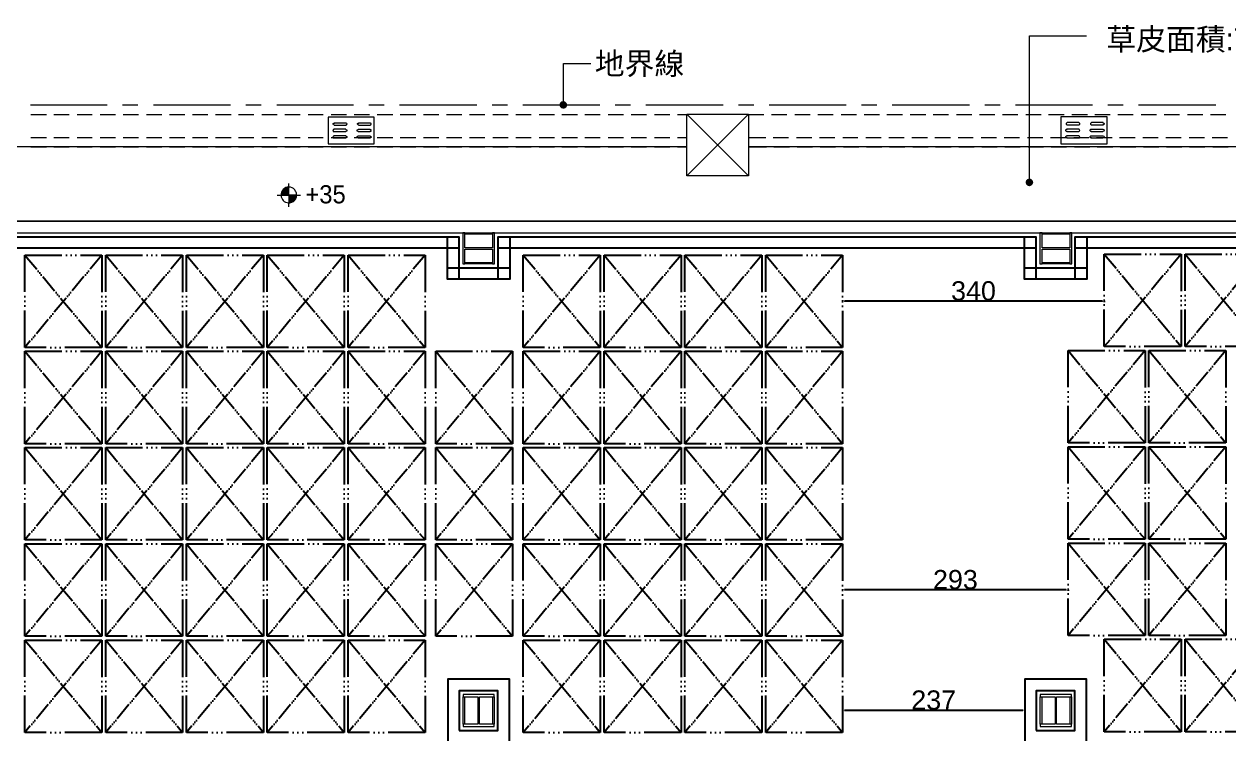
# Model space of a CAD drawing. Header units: millimetres. Extents: x -15161 to 10473752, y -72817 to 33960.
# Drawn here: x 10478 to 12044, y 2881 to 3803 of the extents above; entities that cross this region are included whole.
import ezdxf

# ---------------------------------------------------------------- set-up
doc = ezdxf.new("R2010")
doc.units = ezdxf.units.MM
doc.linetypes.add('ACAD_ISO06W100', pattern=[36, 24, -3, 0, -3, 0, -3, 0, -3])
for name, color, linetype in [('PDF_單色填滿', 7, 'Continuous'), ('PDF_幾何圖形', 7, 'Continuous'), ('PDF_文字', 7, 'Continuous'), ('棧板', 4, 'Continuous')]:
    doc.layers.add(name, color=color, linetype=linetype)
doc.styles.add('PDF PMingLiU', font='PMingLiU.ttf')
doc.styles.get("Standard").update_dxf_attribs({"font": 'arial.ttf'})
doc.dimstyles.new('ISO-25', dxfattribs={"dimtxt": 25, "dimasz": 2.5, "dimexe": 1.25, "dimexo": 0.625, "dimtad": 1, "dimdec": 0, "dimtxsty": 'Standard', "dimcen": 2.5, "dimadec": 0, "dimazin": 0, "dimtfac": 1, "dimtdec": 0, "dimtmove": 0, "dimatfit": 3, "dimfxl": 1, "dimarcsym": 0})

# ---------------------------------------------------------------- blocks, each defined once
blk = doc.blocks.new('拆除後的建築底圖1131126')
at = {"layer": 'PDF_單色填滿', "lineweight": 0}
for points in [[(11174.2, 3700.4), (11173.8, 3697.8), (11178.9, 3697.8)], [(11173.8, 3697.8), (11174.2, 3695.7), (11178.9, 3697.8)], [(11176.3, 3702.5), (11174.2, 3700.4), (11178.9, 3697.8)], [(11174.2, 3695.7), (11176.3, 3693.6), (11178.9, 3697.8)], [(11178.9, 3702.9), (11176.3, 3702.5), (11178.9, 3697.8)], [(11176.3, 3693.6), (11178.9, 3693.2), (11178.9, 3697.8)], [(11181, 3702.5), (11178.9, 3702.9), (11178.9, 3697.8)], [(11183.1, 3700.4), (11181, 3702.5), (11178.9, 3697.8)], [(11183.5, 3697.8), (11183.1, 3700.4), (11178.9, 3697.8)], [(11178.9, 3693.2), (11181, 3693.6), (11178.9, 3697.8)], [(11181, 3693.6), (11183.1, 3695.3), (11178.9, 3697.8)], [(11183.1, 3695.3), (11183.5, 3697.8), (11178.9, 3697.8)]]:
    blk.add_solid(points, dxfattribs=at)
at = {"layer": 'PDF_單色填滿', "lineweight": 9}
for points in [[(11781.8, 3601.7), (11780.1, 3600), (11784.3, 3597.5)], [(11784.3, 3602.6), (11781.8, 3601.7), (11784.3, 3597.5)], [(11786.9, 3601.7), (11784.3, 3602.6), (11784.3, 3597.5)], [(11788.6, 3600), (11786.9, 3601.7), (11784.3, 3597.5)], [(11780.1, 3600), (11779.3, 3597.5), (11784.3, 3597.5)], [(11779.3, 3597.5), (11780.1, 3594.9), (11784.3, 3597.5)], [(11780.1, 3594.9), (11781.8, 3593.3), (11784.3, 3597.5)], [(11781.8, 3593.3), (11784.3, 3592.4), (11784.3, 3597.5)], [(11789.4, 3597.5), (11788.6, 3600), (11784.3, 3597.5)], [(11784.3, 3592.4), (11786.9, 3593.3), (11784.3, 3597.5)], [(11786.9, 3593.3), (11788.6, 3594.9), (11784.3, 3597.5)], [(11788.6, 3594.9), (11789.4, 3597.5), (11784.3, 3597.5)]]:
    blk.add_solid(points, dxfattribs=at)
at = {"layer": 'PDF_幾何圖形', "lineweight": 9}
blk.add_lwpolyline([(11784.3, 3597.5), (11784.3, 3787.6), (11858.4, 3787.6)], dxfattribs=at)
at = {"layer": 'PDF_幾何圖形', "lineweight": 0}
for points in [[(11178.9, 3697.8), (11178.9, 3752), (11214.4, 3752)], [(10586.1, 3697.8), (10486.2, 3697.8)], [(10625.9, 3697.8), (10606, 3697.8)], [(10746.1, 3697.8), (10646.2, 3697.8)], [(10785.9, 3697.8), (10766, 3697.8)], [(10906.2, 3697.8), (10806.3, 3697.8)], [(10946, 3697.8), (10926.1, 3697.8)], [(11066.2, 3697.8), (10965.9, 3697.8)], [(11106, 3697.8), (11086.1, 3697.8)], [(11226.3, 3697.8), (11125.9, 3697.8)], [(11266.1, 3697.8), (11246.2, 3697.8)], [(11386.3, 3697.8), (11286, 3697.8)], [(11426.1, 3697.8), (11406.2, 3697.8)], [(11546.4, 3697.8), (11446, 3697.8)], [(11586.2, 3697.8), (11566.3, 3697.8)], [(11706.4, 3697.8), (11606.1, 3697.8)], [(11746.2, 3697.8), (11726.3, 3697.8)], [(11866.5, 3697.8), (11766.1, 3697.8)], [(11906.3, 3697.8), (11886.4, 3697.8)], [(12026.5, 3697.8), (11926.2, 3697.8)], [(10486.6, 3685.6), (10506.9, 3685.6)], [(10516.7, 3685.6), (10536.6, 3685.6)], [(10546.7, 3685.6), (10566.6, 3685.6)], [(10576.8, 3685.6), (10596.7, 3685.6)], [(10606.8, 3685.6), (10626.7, 3685.6)], [(10636.9, 3685.6), (10656.8, 3685.6)], [(10667, 3685.6), (10686.9, 3685.6)], [(10696.6, 3685.6), (10716.9, 3685.6)], [(10726.7, 3685.6), (10747, 3685.6)], [(10756.7, 3685.6), (10776.6, 3685.6)], [(10786.8, 3685.6), (10806.7, 3685.6)], [(10816.9, 3685.6), (10836.8, 3685.6)], [(10846.9, 3685.6), (10866.8, 3685.6)], [(10877, 3685.6), (10896.9, 3685.6)], [(10907, 3685.6), (10926.9, 3685.6)], [(10936.7, 3685.6), (10957, 3685.6)], [(10966.7, 3685.6), (10987.1, 3685.6)], [(10996.8, 3685.6), (11016.7, 3685.6)], [(11026.9, 3685.6), (11046.8, 3685.6)], [(11056.9, 3685.6), (11076.8, 3685.6)], [(11087, 3685.6), (11106.9, 3685.6)], [(11117, 3685.6), (11136.9, 3685.6)], [(11147.1, 3685.6), (11167, 3685.6)], [(11176.7, 3685.6), (11197.1, 3685.6)], [(11206.8, 3685.6), (11226.7, 3685.6)], [(11236.9, 3685.6), (11256.8, 3685.6)], [(11266.9, 3685.6), (11286.8, 3685.6)], [(11297, 3685.6), (11316.9, 3685.6)], [(11327.1, 3685.6), (11339.3, 3685.6)], [(11339.3, 3686), (11419.4, 3606)], [(11419.4, 3686), (11339.3, 3606)], [(11419.4, 3685.6), (11439.3, 3685.6)], [(11449.4, 3685.6), (11469.3, 3685.6)], [(11479.5, 3685.6), (11499.4, 3685.6)], [(11509.5, 3685.6), (11529.4, 3685.6)], [(11539.6, 3685.6), (11559.5, 3685.6)], [(11569.7, 3685.6), (11589.6, 3685.6)], [(11599.3, 3685.6), (11619.6, 3685.6)], [(11629.4, 3685.6), (11649.7, 3685.6)], [(11659.4, 3685.6), (11679.3, 3685.6)], [(11689.5, 3685.6), (11709.4, 3685.6)], [(11719.6, 3685.6), (11739.5, 3685.6)], [(11749.6, 3685.6), (11769.5, 3685.6)], [(11779.7, 3685.6), (11799.6, 3685.6)], [(11809.3, 3685.6), (11829.6, 3685.6)], [(11839.4, 3685.6), (11859.7, 3685.6)], [(11869.4, 3685.6), (11889.3, 3685.6)], [(11899.5, 3685.6), (11919.4, 3685.6)], [(11929.6, 3685.6), (11949.5, 3685.6)], [(11959.6, 3685.6), (11979.5, 3685.6)], [(11989.7, 3685.6), (12009.6, 3685.6)], [(12019.7, 3685.6), (12039.6, 3685.6)], [(10896, 3666.5), (10880.8, 3666.5), (10880.4, 3666.1), (10879.5, 3666.1), (10879.5, 3665.2), (10879.1, 3664.8), (10879.5, 3664.4), (10879.5, 3663.5), (10880.8, 3663.5), (10896, 3663.5)], [(10881.2, 3671.6), (10880.4, 3672), (10879.9, 3672), (10879.5, 3672.9), (10879.5, 3673.7), (10880.4, 3674.5), (10881.2, 3674.5)], [(10880.8, 3671.6), (10896, 3671.6), (10896.5, 3672), (10897.3, 3672), (10897.3, 3672.9), (10897.7, 3673.3), (10897.3, 3673.7), (10897.3, 3674.1), (10896.5, 3674.5), (10896, 3674.5), (10880.8, 3674.5)], [(10895.6, 3666.5), (10896.5, 3666.1), (10896.9, 3666.1), (10897.3, 3665.2), (10897.3, 3664.4), (10896.9, 3663.5), (10895.6, 3663.5)], [(10912.5, 3663.5), (10911.3, 3663.5), (10910.9, 3664.4), (10910.9, 3665.2), (10911.3, 3666.1), (10911.7, 3666.1), (10912.5, 3666.5)], [(10913, 3671.6), (10912.1, 3672), (10911.7, 3672), (10911.3, 3672.9), (10911.3, 3673.7), (10912.1, 3674.5), (10913, 3674.5)], [(10912.1, 3666.5), (10927.8, 3666.5)], [(10912.5, 3671.6), (10927.8, 3671.6), (10928.2, 3672), (10928.6, 3672), (10929.1, 3672.9), (10929.1, 3673.7), (10928.2, 3674.5), (10927.8, 3674.5), (10912.5, 3674.5)], [(10927.4, 3666.5), (10927.8, 3666.1), (10928.6, 3666.1), (10928.6, 3665.2), (10929.1, 3664.8), (10928.6, 3664.4), (10928.6, 3663.5), (10927.4, 3663.5)], [(11833.4, 3663.5), (11832.6, 3663.5), (11832.2, 3664), (11831.8, 3664.4), (11831.8, 3665.7), (11832.2, 3666.1), (11832.6, 3666.5), (11833.4, 3666.5)], [(11833, 3663.5), (11848.3, 3663.5), (11848.7, 3663.5), (11849.5, 3664), (11849.5, 3664.4), (11850, 3664.8), (11849.5, 3665.7), (11849.5, 3666.1), (11848.7, 3666.5), (11848.3, 3666.5), (11833, 3666.5)], [(11865.2, 3663.5), (11864.4, 3663.5), (11863.9, 3664), (11863.5, 3664.4), (11863.5, 3665.7), (11863.9, 3666.1), (11864.4, 3666.5), (11865.2, 3666.5)], [(11880.4, 3675), (11865.2, 3675), (11864.8, 3674.5), (11864.4, 3674.5), (11863.9, 3674.1), (11863.9, 3672.9), (11864.8, 3672), (11865.2, 3672), (11880.4, 3672)], [(11864.8, 3666.5), (11880, 3666.5)], [(11880, 3675), (11880.9, 3674.5), (11881.3, 3674.5), (11881.7, 3674.1), (11881.7, 3672.9), (11880.9, 3672), (11880, 3672)], [(10486.6, 3655.9), (10506.9, 3655.9)], [(10516.7, 3655.9), (10536.6, 3655.9)], [(10546.7, 3655.9), (10566.6, 3655.9)], [(10576.8, 3655.9), (10596.7, 3655.9)], [(10606.8, 3655.9), (10626.7, 3655.9)], [(10636.9, 3655.9), (10656.8, 3655.9)], [(10667, 3655.9), (10686.9, 3655.9)], [(10696.6, 3655.9), (10716.9, 3655.9)], [(10726.7, 3655.9), (10747, 3655.9)], [(10756.7, 3655.9), (10776.6, 3655.9)], [(10786.8, 3655.9), (10806.7, 3655.9)], [(10816.9, 3655.9), (10836.8, 3655.9)], [(10846.9, 3655.9), (10866.8, 3655.9)], [(10877, 3655.9), (10896.9, 3655.9)], [(10896, 3658), (10880.8, 3658), (10880.4, 3657.6), (10879.5, 3657.6), (10879.5, 3657.2), (10879.1, 3656.3), (10879.5, 3655.9), (10879.5, 3655.5), (10880.4, 3655.1), (10880.8, 3655.1), (10896, 3655.1)], [(10895.6, 3658), (10896.5, 3657.6), (10896.9, 3657.6), (10897.3, 3657.2), (10897.3, 3655.9), (10896.5, 3655.1), (10895.6, 3655.1)], [(10907, 3655.9), (10926.9, 3655.9)], [(10912.5, 3655.1), (10911.7, 3655.1), (10910.9, 3655.9), (10910.9, 3657.2), (10911.3, 3657.6), (10911.7, 3657.6), (10912.5, 3658)], [(10912.1, 3663.5), (10927.8, 3663.5)], [(10912.1, 3658), (10927.8, 3658)], [(10912.1, 3655.1), (10927.8, 3655.1)], [(10927.4, 3658), (10927.8, 3657.6), (10928.6, 3657.6), (10928.6, 3657.2), (10929.1, 3656.3), (10928.6, 3655.9), (10928.6, 3655.5), (10927.8, 3655.1), (10927.4, 3655.1)], [(10936.7, 3655.9), (10957, 3655.9)], [(10966.7, 3655.9), (10987.1, 3655.9)], [(10996.8, 3655.9), (11016.7, 3655.9)], [(11026.9, 3655.9), (11046.8, 3655.9)], [(11056.9, 3655.9), (11076.8, 3655.9)], [(11087, 3655.9), (11106.9, 3655.9)], [(11117, 3655.9), (11136.9, 3655.9)], [(11147.1, 3655.9), (11167, 3655.9)], [(11176.7, 3655.9), (11197.1, 3655.9)], [(11206.8, 3655.9), (11226.7, 3655.9)], [(11236.9, 3655.9), (11256.8, 3655.9)], [(11266.9, 3655.9), (11286.8, 3655.9)], [(11297, 3655.9), (11316.9, 3655.9)], [(11327.1, 3655.9), (11339.3, 3655.9)], [(11419.4, 3655.9), (11441.8, 3655.9)], [(11451.5, 3655.9), (11471.4, 3655.9)], [(11481.6, 3655.9), (11501.5, 3655.9)], [(11511.7, 3655.9), (11531.6, 3655.9)], [(11541.7, 3655.9), (11561.6, 3655.9)], [(11571.8, 3655.9), (11591.7, 3655.9)], [(11601.8, 3655.9), (11621.7, 3655.9)], [(11631.5, 3655.9), (11651.8, 3655.9)], [(11661.5, 3655.9), (11681.9, 3655.9)], [(11691.6, 3655.9), (11711.5, 3655.9)], [(11721.7, 3655.9), (11741.6, 3655.9)], [(11751.7, 3655.9), (11771.6, 3655.9)], [(11781.8, 3655.9), (11801.7, 3655.9)], [(11811.9, 3655.9), (11831.8, 3655.9)], [(11833.4, 3655.1), (11832.6, 3655.1), (11832.2, 3655.5), (11831.8, 3655.9), (11831.8, 3657.2), (11832.2, 3657.6), (11832.6, 3658), (11833.4, 3658)], [(11833, 3655.1), (11848.3, 3655.1), (11848.7, 3655.1), (11849.5, 3655.5), (11849.5, 3655.9), (11850, 3656.3), (11849.5, 3657.2), (11849.5, 3657.6), (11848.7, 3658), (11848.3, 3658), (11833, 3658)], [(11841.9, 3655.9), (11861.8, 3655.9)], [(11865.2, 3655.1), (11864.4, 3655.1), (11863.9, 3655.5), (11863.5, 3655.9), (11863.5, 3657.2), (11863.9, 3657.6), (11864.4, 3658), (11865.2, 3658)], [(11864.8, 3663.5), (11880, 3663.5)], [(11864.8, 3658), (11880, 3658)], [(11864.8, 3655.1), (11880, 3655.1)], [(11871.6, 3655.9), (11891.9, 3655.9)], [(11901.6, 3655.9), (11921.9, 3655.9)], [(11931.7, 3655.9), (11951.6, 3655.9)], [(11961.7, 3655.9), (11981.6, 3655.9)], [(11991.8, 3655.9), (12011.7, 3655.9)], [(12021.9, 3655.9), (12041.8, 3655.9)], [(10486.6, 3643.6), (10506.9, 3643.6)], [(10516.7, 3643.6), (10536.6, 3643.6)], [(10546.7, 3643.6), (10566.6, 3643.6)], [(10576.8, 3643.6), (10596.7, 3643.6)], [(10606.8, 3643.6), (10626.7, 3643.6)], [(10636.9, 3643.6), (10656.8, 3643.6)], [(10667, 3643.6), (10686.9, 3643.6)], [(10696.6, 3643.6), (10716.9, 3643.6)], [(10726.7, 3643.6), (10747, 3643.6)], [(10756.7, 3643.6), (10776.6, 3643.6)], [(10786.8, 3643.6), (10806.7, 3643.6)], [(10816.9, 3643.6), (10836.8, 3643.6)], [(10846.9, 3643.6), (10866.8, 3643.6)], [(10877, 3643.6), (10896.9, 3643.6)], [(10907, 3643.6), (10926.9, 3643.6)], [(10936.7, 3643.6), (10957, 3643.6)], [(10966.7, 3643.6), (10987.1, 3643.6)], [(10996.8, 3643.6), (11016.7, 3643.6)], [(11026.9, 3643.6), (11046.8, 3643.6)], [(11056.9, 3643.6), (11076.8, 3643.6)], [(11087, 3643.6), (11106.9, 3643.6)], [(11117, 3643.6), (11136.9, 3643.6)], [(11147.1, 3643.6), (11167, 3643.6)], [(11176.7, 3643.6), (11197.1, 3643.6)], [(11206.8, 3643.6), (11226.7, 3643.6)], [(11236.9, 3643.6), (11256.8, 3643.6)], [(11266.9, 3643.6), (11286.8, 3643.6)], [(11297, 3643.6), (11316.9, 3643.6)], [(11327.1, 3643.6), (11339.3, 3643.6)], [(11419.4, 3643.6), (11442.6, 3643.6)], [(11452.4, 3643.6), (11472.7, 3643.6)], [(11482.4, 3643.6), (11502.3, 3643.6)], [(11512.5, 3643.6), (11532.4, 3643.6)], [(11542.6, 3643.6), (11562.5, 3643.6)], [(11572.6, 3643.6), (11592.5, 3643.6)], [(11602.7, 3643.6), (11622.6, 3643.6)], [(11632.8, 3643.6), (11652.7, 3643.6)], [(11662.4, 3643.6), (11682.7, 3643.6)], [(11692.5, 3643.6), (11712.4, 3643.6)], [(11722.5, 3643.6), (11742.4, 3643.6)], [(11752.6, 3643.6), (11772.5, 3643.6)], [(11782.6, 3643.6), (11802.5, 3643.6)], [(11812.7, 3643.6), (11832.6, 3643.6)], [(11842.8, 3643.6), (11862.7, 3643.6)], [(11872.4, 3643.6), (11892.7, 3643.6)], [(11902.5, 3643.6), (11922.8, 3643.6)], [(11932.5, 3643.6), (11952.4, 3643.6)], [(11962.6, 3643.6), (11982.5, 3643.6)], [(11992.6, 3643.6), (12012.5, 3643.6)], [(12022.7, 3643.6), (12042.6, 3643.6)]]:
    blk.add_lwpolyline(points, dxfattribs=at)
at = {"layer": 'PDF_幾何圖形', "lineweight": 13}
for points in [[(10586.1, 3697.8), (10486.2, 3697.8)], [(10625.9, 3697.8), (10606, 3697.8)], [(10746.1, 3697.8), (10646.2, 3697.8)], [(10785.9, 3697.8), (10766, 3697.8)], [(10906.2, 3697.8), (10806.3, 3697.8)], [(10946, 3697.8), (10926.1, 3697.8)], [(11066.2, 3697.8), (10965.9, 3697.8)], [(11106, 3697.8), (11086.1, 3697.8)], [(11226.3, 3697.8), (11125.9, 3697.8)], [(11266.1, 3697.8), (11246.2, 3697.8)], [(11386.3, 3697.8), (11286, 3697.8)], [(11426.1, 3697.8), (11406.2, 3697.8)], [(11546.4, 3697.8), (11446, 3697.8)], [(11586.2, 3697.8), (11566.3, 3697.8)], [(11706.4, 3697.8), (11606.1, 3697.8)], [(11746.2, 3697.8), (11726.3, 3697.8)], [(11866.5, 3697.8), (11766.1, 3697.8)], [(11906.3, 3697.8), (11886.4, 3697.8)], [(12026.5, 3697.8), (11926.2, 3697.8)]]:
    blk.add_lwpolyline(points, dxfattribs=at)
at = {"layer": 'PDF_幾何圖形', "lineweight": 0}
for points in [[(10873.2, 3682.2), (10873.2, 3647.5), (10932.9, 3647.5), (10932.9, 3682.2)], [(11339.3, 3606), (11339.3, 3686), (11419.4, 3686), (11419.4, 3606)], [(11825.4, 3682.6), (11825.4, 3647.5), (11885.5, 3647.5), (11885.5, 3682.6)], [(11848.7, 3672), (11849.1, 3672), (11850, 3672.9), (11850, 3674.1), (11849.5, 3674.5), (11849.1, 3674.5), (11848.7, 3675), (11833.4, 3675), (11833, 3674.5), (11832.6, 3674.5), (11832.2, 3674.1), (11832.2, 3672.9), (11833, 3672), (11833.4, 3672)], [(11419.4, 3643.6), (11419.4, 3606), (11339.3, 3606), (11339.3, 3643.6), (9474.2, 3643.6), (9474.2, 3617.8), (9448.4, 3617.8), (9448.4, 3547.1), (12604.5, 3547.1), (12604.5, 3539.5), (12739.5, 3539.5), (12739.5, 3028.9), (13204.8, 3028.9), (13204.8, 2247.7), (13491.9, 2247.7), (13361.5, 3136.4), (13110, 3099.6), (13035.5, 3611), (13009.2, 3607.2), (13003.7, 3643.6)], [(10291.8, 3547.1), (10291.8, 3531.9), (12589.6, 3531.9), (12589.6, 3451.8), (12604.5, 3451.8), (12604.5, 3547.1)], [(11086.6, 3491.6), (11089.1, 3491.6), (11089.1, 3531.9), (11086.6, 3531.9), (11086.6, 3512.4), (11050.6, 3512.4), (11050.6, 3531.9), (11048, 3531.9), (11048, 3491.6), (11050.6, 3491.6), (11050.6, 3510.7), (11086.6, 3510.7)], [(11050.6, 3530.2), (11050.6, 3531.9), (11086.6, 3531.9), (11086.6, 3530.2)], [(11836.8, 3491.6), (11839.4, 3491.6), (11839.4, 3531.9), (11836.8, 3531.9), (11836.8, 3512.4), (11800.8, 3512.4), (11800.8, 3531.9), (11797.9, 3531.9), (11797.9, 3491.6), (11800.8, 3491.6), (11800.8, 3510.7), (11836.8, 3510.7)], [(11800.8, 3530.2), (11800.8, 3531.9), (11836.8, 3531.9), (11836.8, 3530.2)], [(11050.6, 3491.6), (11050.6, 3493.3), (11086.6, 3493.3), (11086.6, 3491.6)], [(11800.8, 3491.6), (11800.8, 3493.3), (11836.8, 3493.3), (11836.8, 3491.6)], [(11048.5, 2893.8), (11048.5, 2890.8), (11088.7, 2890.8), (11088.7, 2893.8), (11069.6, 2893.8), (11069.6, 2929.4), (11088.7, 2929.4), (11088.7, 2932.3), (11048.5, 2932.3), (11048.5, 2929.4), (11067.5, 2929.4), (11067.5, 2893.8)], [(11048.5, 2893.8), (11048.5, 2929.4), (11050.2, 2929.4), (11050.2, 2893.8)], [(11087, 2893.8), (11087, 2929.4), (11088.7, 2929.4), (11088.7, 2893.8)], [(11798.3, 2893.8), (11798.3, 2890.8), (11839, 2890.8), (11839, 2893.8), (11819.5, 2893.8), (11819.5, 2929.4), (11839, 2929.4), (11839, 2932.3), (11798.3, 2932.3), (11798.3, 2929.4), (11817.8, 2929.4), (11817.8, 2893.8)], [(11798.3, 2893.8), (11798.3, 2929.4), (11800.4, 2929.4), (11800.4, 2893.8)], [(11837.3, 2893.8), (11837.3, 2929.4), (11839, 2929.4), (11839, 2893.8)]]:
    blk.add_lwpolyline(points, close=True, dxfattribs=at)
at = {"layer": 'PDF_幾何圖形', "lineweight": 5}
for points in [[(10806.7, 3581), (10811.8, 3581), (10821.9, 3581), (10821.9, 3570.8), (10832.1, 3581), (10821.9, 3581), (10821.9, 3591.1), (10821.9, 3596.2)], [(10811.8, 3582.7), (10820.7, 3591.1)], [(10812.2, 3581), (10821.9, 3590.7)], [(10812.6, 3584.8), (10818.1, 3590.7)], [(10813.9, 3581), (10821.9, 3589)], [(10816, 3581), (10821.9, 3587.3)], [(10832.5, 3580.6), (10832.1, 3581), (10832.1, 3583.5), (10831.7, 3584.8), (10830.8, 3585.6), (10830.4, 3586.9), (10829.6, 3587.8)], [(10817.7, 3581), (10821.9, 3585.2)], [(10819.4, 3581), (10821.9, 3583.5)], [(10821.5, 3581), (10821.9, 3581.8)], [(10821.9, 3565.7), (10821.9, 3570.8), (10822.4, 3570.4), (10821.9, 3570.8), (10823.2, 3570.8), (10824.5, 3571.2), (10825.7, 3571.7), (10826.6, 3572.1), (10827.9, 3572.5), (10829.6, 3574.2), (10830.4, 3575.5), (10830.8, 3576.3), (10831.7, 3577.6), (10832.1, 3578.4), (10832.1, 3581), (10837.2, 3581)], [(10821.9, 3580.1), (10823.2, 3581)], [(10821.9, 3578), (10824.9, 3581)], [(10821.9, 3576.3), (10826.6, 3581)], [(10821.9, 3574.6), (10828.7, 3581)], [(10821.9, 3572.9), (10830.4, 3581)], [(10824.1, 3571.2), (10832.1, 3579.3)], [(10826.6, 3572.1), (10831.3, 3576.3)]]:
    blk.add_lwpolyline(points, dxfattribs=at)
at = {"layer": 'PDF_幾何圖形', "lineweight": 0}
for points in [[(11880, 3666.5), (11881.8, 3666.5), (11881.8, 3663.5), (11880, 3663.5)], [(11880, 3658), (11881.8, 3658.1), (11881.8, 3655), (11880, 3655.1)]]:
    blk.add_open_spline(points, degree=3, dxfattribs=at)
at = {"layer": 'PDF_幾何圖形', "lineweight": 5}
for points in [[(10821.9, 3591.1), (10816.3, 3591.9), (10811.9, 3586.2), (10811.8, 3581)], [(10829.6, 3587.8), (10827.2, 3590.3), (10825.5, 3591.5), (10821.9, 3591.1)], [(10811.8, 3581), (10812.5, 3574.8), (10815.6, 3571.3), (10821.9, 3570.8)]]:
    blk.add_open_spline(points, degree=3, dxfattribs=at)
at = {"layer": 'PDF_文字', "attachment_point": 4, "style": 'PDF PMingLiU'}
for s, insert, char_height in [('草皮面積:75.65㎡', (11884.3, 3781.7), 28.447), ('地界線', (11219.5, 3750), 28.45), ('+35', (10843.5, 3581.8), 23.61)]:
    blk.add_mtext(s, dxfattribs=dict(at, insert=insert, char_height=char_height))
blk = doc.blocks.new('棧板')
at = {"color": 4, "linetype": 'ACAD_ISO06W100', "ltscale": 20}
blk.add_lwpolyline([(58209, -10310), (59209, -10310), (59209, -11510), (58209, -11510)], close=True, dxfattribs=at)
at = {"color": 4, "linetype": 'ACAD_ISO06W100', "ltscale": 10}
for points in [[(58209, -10310), (59209, -11510)], [(59209, -10310), (58209, -11510)]]:
    blk.add_lwpolyline(points, dxfattribs=at)
blk = doc.blocks.new('*D13')
at = {"color": 0, "lineweight": -2, "transparency": 16777216}
for p, q in [((11541.7, 2912.2), (11541.7, 2912.8)), ((11778.3, 2912.2), (11778.3, 2912.8)), ((11775.8, 2911.6), (11544.2, 2911.6))]:
    blk.add_line(p, q, dxfattribs=at)
at = {"color": 0, "transparency": 16777216}
for points in [[(11544.2, 2912), (11544.2, 2911.2), (11541.7, 2911.6)], [(11775.8, 2912), (11775.8, 2911.2), (11778.3, 2911.6)]]:
    blk.add_solid(points, dxfattribs=at)
at = {"layer": 'Defpoints', "color": 0, "transparency": 16777216}
for p in [(11541.7, 2911.6), (11541.7, 2911.6), (11778.3, 2911.6)]:
    blk.add_point(p, dxfattribs=at)
at = {"color": 0, "transparency": 16777216, "insert": (11660, 2925), "char_height": 25, "attachment_point": 5}
blk.add_mtext('237', dxfattribs=at)
blk = doc.blocks.new('*D14')
at = {"color": 0, "lineweight": -2, "transparency": 16777216}
for p, q in [((11541.7, 3068.7), (11541.7, 3069.3)), ((11832.1, 3068.1), (11544.2, 3068.1)), ((11834.6, 3068.4), (11834.6, 3066.8))]:
    blk.add_line(p, q, dxfattribs=at)
at = {"color": 0, "transparency": 16777216}
for points in [[(11544.2, 3068.5), (11544.2, 3067.6), (11541.7, 3068.1)], [(11832.1, 3068.5), (11832.1, 3067.6), (11834.6, 3068.1)]]:
    blk.add_solid(points, dxfattribs=at)
at = {"layer": 'Defpoints', "color": 0, "transparency": 16777216}
for p in [(11834.6, 3069.1), (11541.7, 3068.1), (11541.7, 3068.1)]:
    blk.add_point(p, dxfattribs=at)
at = {"color": 0, "transparency": 16777216, "insert": (11688.2, 3081.4), "char_height": 25, "attachment_point": 5}
blk.add_mtext('293', dxfattribs=at)
blk = doc.blocks.new('*D15')
at = {"color": 0, "lineweight": -2, "transparency": 16777216}
for p, q in [((11541.7, 3443.7), (11541.7, 3444.3)), ((11879.2, 3443.1), (11544.2, 3443.1)), ((11881.7, 3443.6), (11881.7, 3441.8))]:
    blk.add_line(p, q, dxfattribs=at)
at = {"color": 0, "transparency": 16777216}
for points in [[(11544.2, 3443.5), (11544.2, 3442.6), (11541.7, 3443.1)], [(11879.2, 3443.5), (11879.2, 3442.6), (11881.7, 3443.1)]]:
    blk.add_solid(points, dxfattribs=at)
at = {"layer": 'Defpoints', "color": 0, "transparency": 16777216}
for p in [(11541.7, 3443.1), (11541.7, 3443.1), (11881.7, 3444.3)]:
    blk.add_point(p, dxfattribs=at)
at = {"color": 0, "transparency": 16777216, "insert": (11711.7, 3456.4), "char_height": 25, "attachment_point": 5}
blk.add_mtext('340', dxfattribs=at)

msp = doc.modelspace()

# ---------------------------------------------------------------- linework, layer by layer
at = {"color": 94}
for points in [[(11043.0345, 3526.8628), (11043.0345, 3511.8628), (10353.6903, 3511.8628), (10353.6903, 3526.8628)], [(11028.0345, 3526.8628), (11043.0345, 3526.8628), (11043.0345, 3471.6395), (11028.0345, 3471.6395)], [(11094.0977, 3526.8628), (11109.0977, 3526.8628), (11109.0977, 3471.6395), (11094.0977, 3471.6395)], [(11792.8806, 3526.8628), (11792.8806, 3511.8628), (11094.0977, 3511.8628), (11094.0977, 3526.8628)], [(11777.8806, 3526.8628), (11792.8806, 3526.8628), (11792.8806, 3471.6395), (11777.8806, 3471.6395)], [(11843.9438, 3526.8628), (11858.9438, 3526.8628), (11858.9438, 3471.6395), (11843.9438, 3471.6395)], [(12543.1498, 3526.8628), (12543.1498, 3511.8628), (11843.9438, 3511.8628), (11843.9438, 3526.8628)], [(11109.0977, 3486.6395), (11109.0977, 3471.6395), (11028.0345, 3471.6395), (11028.0345, 3486.6395)], [(11858.9438, 3486.6395), (11858.9438, 3471.6395), (11777.8806, 3471.6395), (11777.8806, 3486.6395)], [(11028.4579, 2870.8312), (11108.6812, 2870.8312), (11108.6812, 2952.3247), (11028.4579, 2952.3247)], [(11778.3039, 2870.8312), (11858.5273, 2870.8312), (11858.5273, 2952.3247), (11778.3039, 2952.3247)], [(11043.4579, 2885.8312), (11093.6812, 2885.8312), (11093.6812, 2937.3247), (11043.4579, 2937.3247)], [(11793.3039, 2885.8312), (11843.5273, 2885.8312), (11843.5273, 2937.3247), (11793.3039, 2937.3247)]]:
    msp.add_lwpolyline(points, close=True, dxfattribs=at)

# ---------------------------------------------------------------- block references
at = {"color": 30}
msp.add_blockref('拆除後的建築底圖1131126', (0, 0), dxfattribs=at)
at = {"layer": '棧板', "color": 4, "xscale": 0.1, "yscale": 0.1, "zscale": 0.1}
for p in [(4658.0669, 4534.0503), (4763.0669, 4534.0503), (4868.0669, 4534.0503), (4973.0669, 4534.0503), (5078.0669, 4534.0503), (5305.7524, 4534.0503), (5410.7524, 4534.0503), (5515.7524, 4534.0503), (5620.7524, 4534.0503), (6060.7285, 4535.2655), (6165.7285, 4535.2655), (4658.0669, 4409.0503), (4763.0669, 4409.0503), (4868.0669, 4409.0503), (4973.0669, 4409.0503), (5078.0669, 4409.0503), (5191.9087, 4409.0503), (5305.7524, 4409.0503), (5410.7524, 4409.0503), (5515.7524, 4409.0503), (5620.7524, 4409.0503), (6013.7, 4410.0503), (6118.7, 4410.0503), (4658.0669, 4284.0503), (4763.0669, 4284.0503), (4868.0669, 4284.0503), (4973.0669, 4284.0503), (5078.0669, 4284.0503), (5191.9087, 4284.0503), (5305.7524, 4284.0503), (5410.7524, 4284.0503), (5515.7524, 4284.0503), (5620.7524, 4284.0503), (6013.7, 4285.0503), (6118.7, 4285.0503), (4658.0669, 4159.0503), (4763.0669, 4159.0503), (4868.0669, 4159.0503), (4973.0669, 4159.0503), (5078.0669, 4159.0503), (5191.9087, 4159.0503), (5305.7524, 4159.0503), (5410.7524, 4159.0503), (5515.7524, 4159.0503), (5620.7524, 4159.0503), (6013.7, 4160.0503), (6118.7, 4160.0503), (4658.0669, 4034.0503), (4763.0669, 4034.0503), (4868.0669, 4034.0503), (4973.0669, 4034.0503), (5078.0669, 4034.0503), (5305.7524, 4034.0503), (5410.7524, 4034.0503), (5515.7524, 4034.0503), (5620.7524, 4034.0503), (6060.7285, 4035.0503), (6165.7285, 4035.0503)]:
    msp.add_blockref('棧板', p, dxfattribs=at)

# ---------------------------------------------------------------- dimensions: what is measured, and where the dimension line sits
at = {"color": 5}
for base, p1, p2, picture, middle in [((11541.6957, 3443.0513), (11881.6718, 3444.2664), (11541.6957, 3443.0513), '*D15', (11711.6837, 3456.4491)), ((11541.6957, 3068.0513), (11834.6433, 3069.0513), (11541.6957, 3068.0513), '*D14', (11688.1695, 3081.4491)), ((11541.6957, 2911.578), (11778.3039, 2911.578), (11541.6957, 2911.578), '*D13', (11659.9998, 2924.9758))]:
    dim = msp.add_linear_dim(base=base, p1=p1, p2=p2, dimstyle='ISO-25', dxfattribs=at)
    dim.commit()
    dim.dimension.update_dxf_attribs({"geometry": picture, "text_midpoint": middle})

doc.saveas('drawing.dxf')
